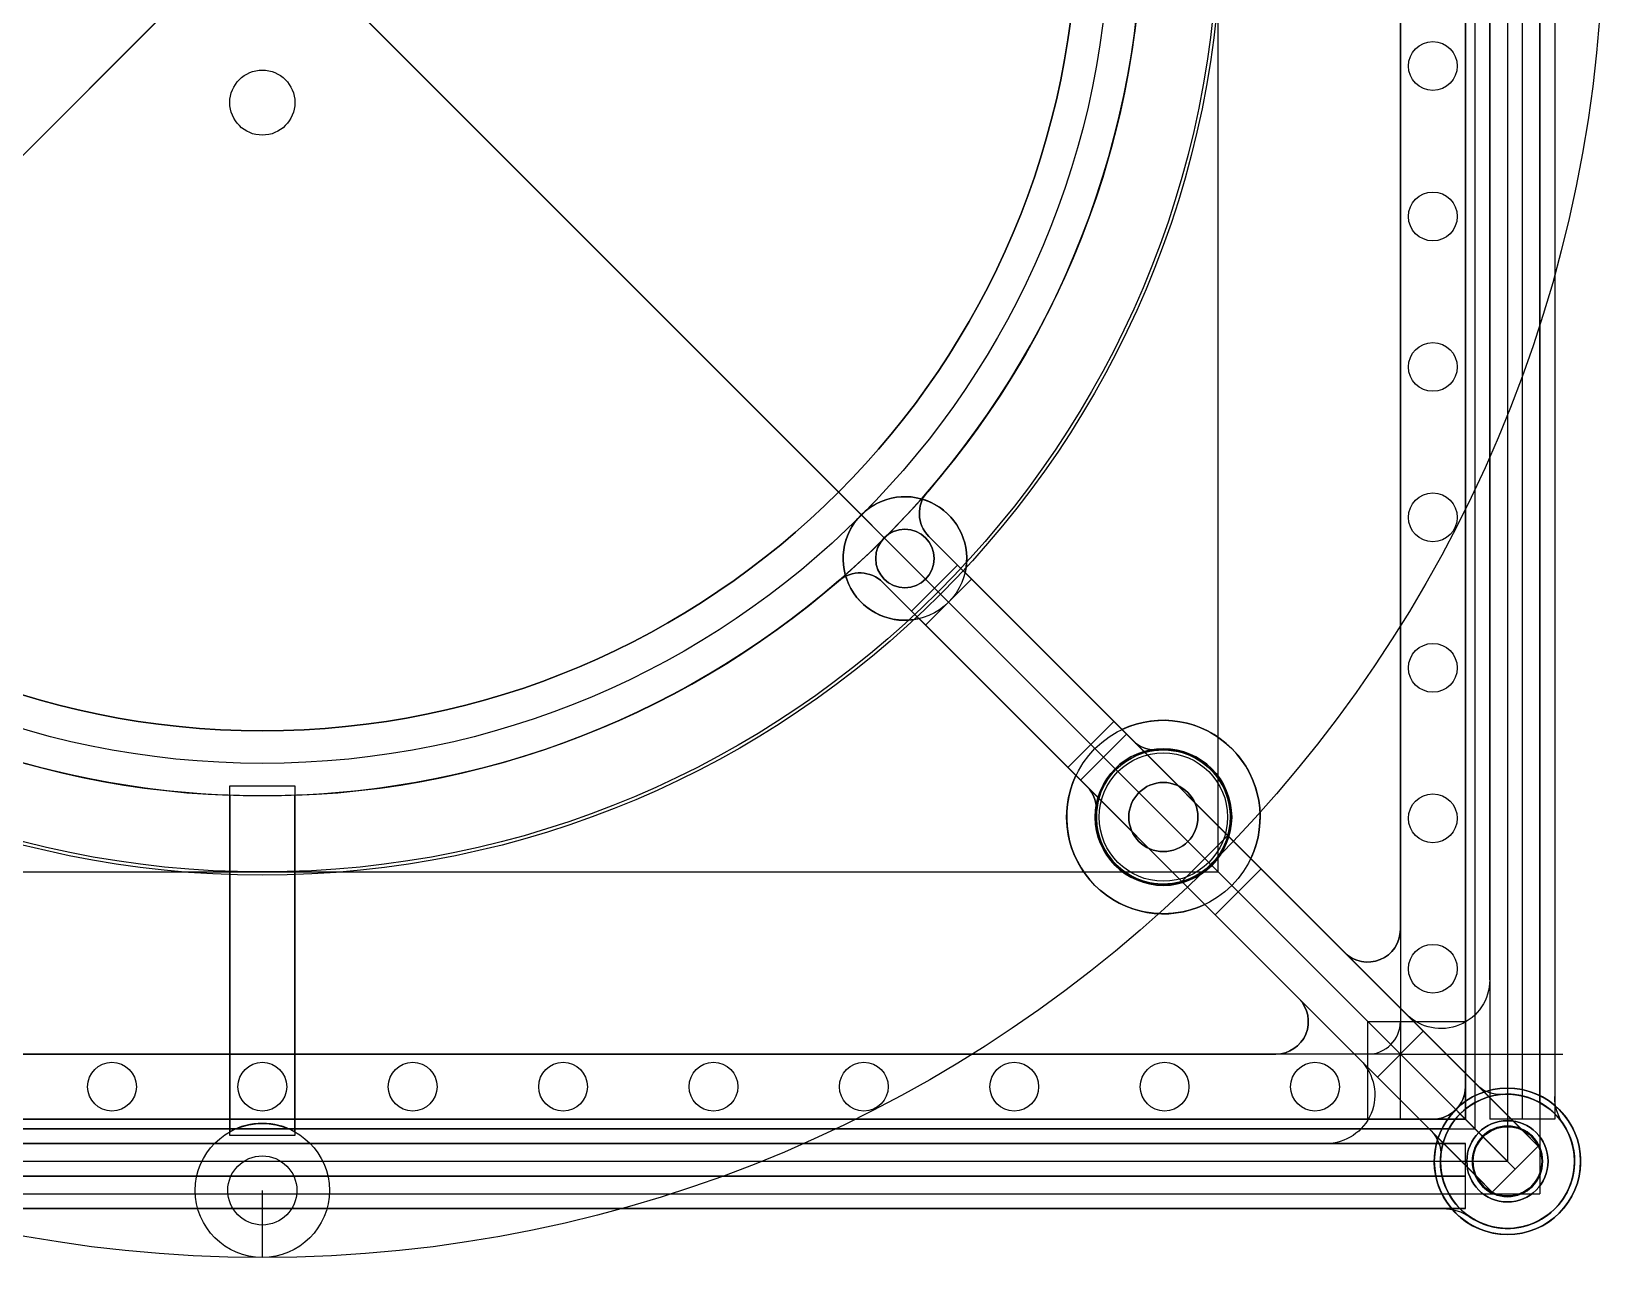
# Model space of a CAD drawing. Header units: millimetres. Extents: x -83 to 108, y -83 to 83.
# Drawn here: x -14.2 to 82.5, y -82.5 to -7.1 of the extents above; entities that cross this region are included whole.
import ezdxf

# ---------------------------------------------------------------- set-up
doc = ezdxf.new("R2010")
doc.units = ezdxf.units.MM
doc.header["$MEASUREMENT"] = 0
for name, color, linetype in [('2024.10.06 Little diffuser v11_Sketch1', 7, 'Continuous'), ('2024.10.06 Little diffuser v11_Sketch100', 7, 'Continuous'), ('2024.10.06 Little diffuser v11_Sketch101', 7, 'Continuous'), ('2024.10.06 Little diffuser v11_Sketch102', 7, 'Continuous'), ('2024.10.06 Little diffuser v11_Sketch103', 7, 'Continuous'), ('2024.10.06 Little diffuser v11_Sketch2', 7, 'Continuous'), ('2024.10.06 Little diffuser v11_Sketch3', 7, 'Continuous'), ('2024.10.06 Little diffuser v11_Sketch4', 7, 'Continuous'), ('2024.10.06 Little diffuser v11_Sketch65', 7, 'Continuous'), ('2024.10.06 Little diffuser v11_Sketch66', 7, 'Continuous'), ('2024.10.06 Little diffuser v11_Sketch67', 7, 'Continuous'), ('2024.10.06 Little diffuser v11_Sketch68', 7, 'Continuous'), ('2024.10.06 Little diffuser v11_Sketch69', 7, 'Continuous'), ('2024.10.06 Little diffuser v11_Sketch70', 7, 'Continuous'), ('2024.10.06 Little diffuser v11_Sketch71', 7, 'Continuous'), ('2024.10.06 Little diffuser v11_Sketch72', 7, 'Continuous'), ('2024.10.06 Little diffuser v11_Sketch73', 7, 'Continuous'), ('2024.10.06 Little diffuser v11_Sketch74', 7, 'Continuous'), ('2024.10.06 Little diffuser v11_Sketch75', 7, 'Continuous'), ('2024.10.06 Little diffuser v11_Sketch76', 7, 'Continuous'), ('2024.10.06 Little diffuser v11_Sketch77', 7, 'Continuous'), ('2024.10.06 Little diffuser v11_Sketch78', 7, 'Continuous'), ('2024.10.06 Little diffuser v11_Sketch79', 7, 'Continuous'), ('2024.10.06 Little diffuser v11_Sketch83', 7, 'Continuous'), ('2024.10.06 Little diffuser v11_Sketch84', 7, 'Continuous'), ('2024.10.06 Little diffuser v11_Sketch87', 7, 'Continuous'), ('2024.10.06 Little diffuser v11_Sketch88', 7, 'Continuous'), ('2024.10.06 Little diffuser v11_Sketch93', 7, 'Continuous'), ('2024.10.06 Little diffuser v11_Sketch94', 7, 'Continuous'), ('2024.10.06 Little diffuser v11_Sketch95', 7, 'Continuous'), ('2024.10.06 Little diffuser v11_Sketch96', 7, 'Continuous'), ('2024.10.06 Little diffuser v11_Sketch97', 7, 'Continuous'), ('2024.10.06 Little diffuser v11_Sketch98', 7, 'Continuous')]:
    doc.layers.add(name, color=color, linetype=linetype)

msp = doc.modelspace()

# ---------------------------------------------------------------- linework, layer by layer
at = {"layer": '2024.10.06 Little diffuser v11_Sketch1'}
for p, q in [((74, 74), (74, -74)), ((-70, -70), (70, 70)), ((70, -70), (-70, 70)), ((70, 70), (70, -70)), ((41.719, -41.719), (39.527, -39.527)), ((42.764, -39.936), (39.936, -42.764)), ((43.628, -40.8), (42.764, -39.936)), ((40.8, -43.628), (43.628, -40.8)), ((43.628, -40.8), (40.8, -43.628)), ((43.628, -40.8), (42.214, -42.214)), ((42.214, -42.214), (43.628, -40.8)), ((71.414, -68.586), (43.628, -40.8)), ((42.214, -42.214), (40.8, -43.628)), ((39.936, -42.764), (40.8, -43.628)), ((40.8, -43.628), (68.586, -71.414)), ((68.586, -71.414), (71.414, -68.586)), ((70, -70), (-70, -70)), ((74, -74), (-74, -74))]:
    msp.add_line(p, q, dxfattribs=at)
for centre, radius in [((0, 0), 59), ((39.527, -39.527), 3.8), ((39.527, -39.527), 1.8)]:
    msp.add_circle(centre, radius, dxfattribs=at)
at = {"layer": '2024.10.06 Little diffuser v11_Sketch100'}
for p, q in [((79.5, 72.61), (79.5, -72.61)), ((75.5, -65.429), (75.5, 65.429)), ((41, -38.171), (70.379, -67.55)), ((67.55, -70.379), (38.171, -41)), ((-65.429, -75.5), (65.429, -75.5)), ((72.61, -79.5), (-72.61, -79.5))]:
    msp.add_line(p, q, dxfattribs=at)
at = {"layer": '2024.10.06 Little diffuser v11_Sketch100', "extrusion": (0, 0, -1)}
for centre, radius in [((0, 0), 50.125), ((-76.59, -76.59), 2.175), ((-76.59, -76.59), 2.125)]:
    msp.add_circle(centre, radius, dxfattribs=at)
for centre, radius, start, end in [((0, 0), 54.125, 139.08691, 220.91309), ((-42.414, -36.757), 2, 315, 40.91309), ((-36.757, -42.414), 2, 49.08691, 135), ((0, 0), 54.125, 229.08691, 310.91309), ((-72.5, -65.429), 3, 180, 315), ((-65.429, -72.5), 3, 135, 270), ((-82.5, -72.61), 3, 326.04133, 0), ((-76.59, -76.59), 4.125, 146.04133, 303.95867), ((-72.61, -82.5), 3, 90, 123.95867)]:
    msp.add_arc(centre, radius, start, end, dxfattribs=at)
at = {"layer": '2024.10.06 Little diffuser v11_Sketch101'}
for p, q in [((79.5, 72.61), (79.5, -72.61)), ((75.5, -65.429), (75.5, 65.429)), ((41, -38.171), (70.379, -67.55)), ((67.55, -70.379), (38.171, -41)), ((-65.429, -75.5), (65.429, -75.5)), ((72.61, -79.5), (-72.61, -79.5))]:
    msp.add_line(p, q, dxfattribs=at)
at = {"layer": '2024.10.06 Little diffuser v11_Sketch101', "extrusion": (0, 0, -1)}
for centre, radius in [((0, 0), 50.125), ((-76.59, -76.59), 2.175)]:
    msp.add_circle(centre, radius, dxfattribs=at)
for centre, radius, start, end in [((0, 0), 54.125, 139.08691, 220.91309), ((-42.414, -36.757), 2, 315, 40.91309), ((-36.757, -42.414), 2, 49.08691, 135), ((0, 0), 54.125, 229.08691, 310.91309), ((-72.5, -65.429), 3, 180, 315), ((-65.429, -72.5), 3, 135, 270), ((-82.5, -72.61), 3, 326.04133, 0), ((-76.59, -76.59), 4.125, 146.04133, 303.95867), ((-72.61, -82.5), 3, 90, 123.95867)]:
    msp.add_arc(centre, radius, start, end, dxfattribs=at)
at = {"layer": '2024.10.06 Little diffuser v11_Sketch102'}
for p, q in [((79.5, 72.61), (79.5, -72.61)), ((75.5, -65.429), (75.5, 65.429)), ((41, -38.171), (70.379, -67.55)), ((67.55, -70.379), (38.171, -41)), ((-65.429, -75.5), (65.429, -75.5)), ((72.61, -79.5), (-72.61, -79.5))]:
    msp.add_line(p, q, dxfattribs=at)
at = {"layer": '2024.10.06 Little diffuser v11_Sketch102', "extrusion": (0, 0, -1)}
for centre, radius in [((0, 0), 50.125), ((-76.59, -76.59), 2.175)]:
    msp.add_circle(centre, radius, dxfattribs=at)
for centre, radius, start, end in [((0, 0), 54.125, 139.08691, 220.91309), ((-42.414, -36.757), 2, 315, 40.91309), ((-36.757, -42.414), 2, 49.08691, 135), ((0, 0), 54.125, 229.08691, 310.91309), ((-72.5, -65.429), 3, 180, 315), ((-65.429, -72.5), 3, 135, 270), ((-82.5, -72.61), 3, 326.04133, 0), ((-76.59, -76.59), 4.125, 146.04133, 303.95867), ((-72.61, -82.5), 3, 90, 123.95867)]:
    msp.add_arc(centre, radius, start, end, dxfattribs=at)
at = {"layer": '2024.10.06 Little diffuser v11_Sketch103'}
for p, q in [((58.8, 58.8), (-58.8, -58.8)), ((-58.8, 58.8), (58.8, -58.8)), ((58.8, -58.8), (58.8, 58.8)), ((41.578, -41.578), (40.8, -40.8)), ((-58.8, -58.8), (58.8, -58.8))]:
    msp.add_line(p, q, dxfattribs=at)
for centre, radius in [((0, 0), 58.8), ((0, -11.5), 2), ((39.528, -39.528), 1.798)]:
    msp.add_circle(centre, radius, dxfattribs=at)
at = {"layer": '2024.10.06 Little diffuser v11_Sketch2'}
for p, q in [((74, -74, 4), (74, 74, 4)), ((70, 67.172, 4), (70, -67.172, 4)), ((70, -67.172, 4), (43.226, -40.398, 4)), ((40.398, -43.226, 4), (67.172, -70, 4)), ((67.172, -70, 4), (-67.172, -70, 4)), ((70, -74, 4), (70, -70, 4)), ((70, -70, 4), (74, -70, 4)), ((74, -70, 4), (74, -74, 4)), ((-74, -74, 4), (74, -74, 4)), ((74, -74, 4), (70, -74, 4))]:
    msp.add_line(p, q, dxfattribs=at)
msp.add_circle((39.527, -39.527, 4), 1.8, dxfattribs=at)
msp.add_arc((39.527, -39.527, 4), 3.8, 346.75686, 283.24314, dxfattribs=at)
at = {"layer": '2024.10.06 Little diffuser v11_Sketch3'}
for p, q in [((74, 74, 97), (74, -74, 97)), ((70, 70, 97), (70, -70, 97)), ((70, -70, 97), (-70, -70, 97)), ((74, -74, 97), (-74, -74, 97))]:
    msp.add_line(p, q, dxfattribs=at)
at = {"layer": '2024.10.06 Little diffuser v11_Sketch4'}
for p, q in [((74, -74, 101), (74, 74, 101)), ((70, 70, 101), (70, -70, 101)), ((70, -70, 101), (-70, -70, 101)), ((-74, -74, 101), (74, -74, 101)), ((70, -74, 101), (72, -74, 101))]:
    msp.add_line(p, q, dxfattribs=at)
for centre in [(72, -9.25, 101), (72, -18.5, 101), (72, -27.75, 101), (72, -37, 101), (72, -46.25, 101), (72, -55.5, 101), (72, -64.75, 101), (-9.25, -72, 101), (-9.25, -72, 101), (-9.25, -72, 101), (0, -72, 101), (0, -72, 101), (0, -72, 101), (9.25, -72, 101), (9.25, -72, 101), (9.25, -72, 101), (18.5, -72, 101), (18.5, -72, 101), (18.5, -72, 101), (27.75, -72, 101), (27.75, -72, 101), (27.75, -72, 101), (37, -72, 101), (37, -72, 101), (37, -72, 101), (46.25, -72, 101), (46.25, -72, 101), (46.25, -72, 101), (55.5, -72, 101), (55.5, -72, 101), (55.5, -72, 101), (64.75, -72, 101), (64.75, -72, 101), (64.75, -72, 101)]:
    msp.add_circle(centre, 1.5, dxfattribs=at)
at = {"layer": '2024.10.06 Little diffuser v11_Sketch65'}
for p, q in [((0, -80.5), (0, -78.38)), ((0, -82.5), (0, -80.5))]:
    msp.add_line(p, q, dxfattribs=at)
for centre, radius in [((0, 0), 82.5), ((0, 0), 54.125), ((0, 0), 52.125), ((0, 0), 50.125), ((0, -78.38), 4.125), ((0, -78.38), 2.125)]:
    msp.add_circle(centre, radius, dxfattribs=at)
at = {"layer": '2024.10.06 Little diffuser v11_Sketch66'}
for p, q in [((-2, -75), (-2, -53.5)), ((-2, -53.5), (2, -53.5)), ((2, -53.5), (2, -75)), ((2, -75), (-2, -75))]:
    msp.add_line(p, q, dxfattribs=at)
at = {"layer": '2024.10.06 Little diffuser v11_Sketch67'}
for p, q in [((-2, -54.088, 4), (-2, -74.772, 4)), ((2, -74.772, 4), (2, -54.088, 4))]:
    msp.add_line(p, q, dxfattribs=at)
for radius in [52.125, 50.125, 50.125]:
    msp.add_circle((0, 0, 4), radius, dxfattribs=at)
for centre, radius, start, end in [((0, 0, 4), 54.125, 182.11765, 267.88235), ((0, 0, 4), 54.125, 272.11765, 357.88235), ((0, -78.38, 4), 4.125, 60.99745, 119.00255)]:
    msp.add_arc(centre, radius, start, end, dxfattribs=at)
at = {"layer": '2024.10.06 Little diffuser v11_Sketch68'}
for radius in [4.125, 2.125]:
    msp.add_circle((55.425, -55.423), radius, dxfattribs=at)
at = {"layer": '2024.10.06 Little diffuser v11_Sketch69'}
for p, q in [((74, -68, 4), (74, 68, 4)), ((70, 62.343, 4), (70, -62.343, 4)), ((54.287, -51.458, 4), (43.226, -40.398, 4)), ((40.398, -43.226, 4), (51.459, -54.287, 4)), ((57.348, -54.519, 4), (56.329, -53.5, 4)), ((53.504, -56.332, 4), (54.516, -57.344, 4)), ((66.586, -63.757, 4), (59.39, -56.561, 4)), ((56.56, -59.389, 4), (63.757, -66.586, 4)), ((68, -68, 4), (74, -68, 4)), ((68, -74, 4), (68, -68, 4)), ((62.343, -70, 4), (-62.343, -70, 4)), ((-68, -74, 4), (68, -74, 4))]:
    msp.add_line(p, q, dxfattribs=at)
msp.add_circle((39.527, -39.527, 4), 1.8, dxfattribs=at)
for centre, radius, start, end in [((39.527, -39.527, 4), 3.8, 346.75686, 283.24314), ((55.425, -55.423, 4), 4.125, 343.98737, 106.01263), ((55.425, -55.423, 4), 2.125, 25.17394, 64.82606), ((55.425, -55.423, 4), 4.125, 164.01773, 285.98227), ((55.425, -55.423, 4), 2.125, 205.32649, 244.67351), ((68, -62.343, 4), 2, 225, 0), ((62.343, -68, 4), 2, 270, 45)]:
    msp.add_arc(centre, radius, start, end, dxfattribs=at)
at = {"layer": '2024.10.06 Little diffuser v11_Sketch70'}
for p, q in [((74, -68, 4), (74, 68, 4)), ((70, 62.343, 4), (70, -62.343, 4)), ((54.287, -51.458, 4), (43.226, -40.398, 4)), ((40.398, -43.226, 4), (51.459, -54.287, 4)), ((57.348, -54.519, 4), (56.329, -53.5, 4)), ((53.504, -56.332, 4), (54.516, -57.344, 4)), ((66.586, -63.757, 4), (59.39, -56.561, 4)), ((56.56, -59.389, 4), (63.757, -66.586, 4)), ((68, -68, 4), (74, -68, 4)), ((68, -74, 4), (68, -68, 4)), ((62.343, -70, 4), (-62.343, -70, 4)), ((-68, -74, 4), (68, -74, 4))]:
    msp.add_line(p, q, dxfattribs=at)
msp.add_circle((39.527, -39.527, 4), 1.8, dxfattribs=at)
for centre, radius, start, end in [((39.527, -39.527, 4), 3.8, 346.75686, 283.24314), ((55.425, -55.423, 4), 4.125, 343.98737, 106.01263), ((55.425, -55.423, 4), 2.125, 25.17394, 64.82606), ((55.425, -55.423, 4), 4.125, 164.01773, 285.98227), ((55.425, -55.423, 4), 2.125, 205.32649, 244.67351), ((68, -62.343, 4), 2, 225, 0), ((62.343, -68, 4), 2, 270, 45)]:
    msp.add_arc(centre, radius, start, end, dxfattribs=at)
at = {"layer": '2024.10.06 Little diffuser v11_Sketch71'}
for p, q in [((74, -68, 4), (74, 68, 4)), ((70, 62.343, 4), (70, -62.343, 4)), ((54.287, -51.458, 4), (43.226, -40.398, 4)), ((40.398, -43.226, 4), (51.459, -54.287, 4)), ((57.348, -54.519, 4), (56.329, -53.5, 4)), ((53.504, -56.332, 4), (54.516, -57.344, 4)), ((66.586, -63.757, 4), (59.39, -56.561, 4)), ((56.56, -59.389, 4), (63.757, -66.586, 4)), ((68, -68, 4), (74, -68, 4)), ((68, -74, 4), (68, -68, 4)), ((62.343, -70, 4), (-62.343, -70, 4)), ((-68, -74, 4), (68, -74, 4))]:
    msp.add_line(p, q, dxfattribs=at)
msp.add_circle((39.527, -39.527, 4), 1.8, dxfattribs=at)
for centre, radius, start, end in [((39.527, -39.527, 4), 3.8, 346.75686, 283.24314), ((55.425, -55.423, 4), 4.125, 343.98737, 106.01263), ((55.425, -55.423, 4), 2.125, 25.17394, 64.82606), ((55.425, -55.423, 4), 4.125, 164.01773, 285.98227), ((55.425, -55.423, 4), 2.125, 205.32649, 244.67351), ((68, -62.343, 4), 2, 225, 0), ((62.343, -68, 4), 2, 270, 45)]:
    msp.add_arc(centre, radius, start, end, dxfattribs=at)
at = {"layer": '2024.10.06 Little diffuser v11_Sketch72'}
for p, q in [((74, -68, 4), (74, 68, 4)), ((70, 62.343, 4), (70, -62.343, 4)), ((54.287, -51.458, 4), (43.226, -40.398, 4)), ((40.398, -43.226, 4), (51.459, -54.287, 4)), ((57.348, -54.519, 4), (56.329, -53.5, 4)), ((53.504, -56.332, 4), (54.516, -57.344, 4)), ((66.586, -63.757, 4), (59.39, -56.561, 4)), ((56.56, -59.389, 4), (63.757, -66.586, 4)), ((68, -68, 4), (74, -68, 4)), ((68, -74, 4), (68, -68, 4)), ((62.343, -70, 4), (-62.343, -70, 4)), ((-68, -74, 4), (68, -74, 4))]:
    msp.add_line(p, q, dxfattribs=at)
msp.add_circle((39.527, -39.527, 4), 1.8, dxfattribs=at)
for centre, radius, start, end in [((39.527, -39.527, 4), 3.8, 346.75686, 283.24314), ((55.425, -55.423, 4), 4.125, 343.98737, 106.01263), ((55.425, -55.423, 4), 2.125, 25.17394, 64.82606), ((55.425, -55.423, 4), 4.125, 164.01773, 285.98227), ((55.425, -55.423, 4), 2.125, 205.32649, 244.67351), ((68, -62.343, 4), 2, 225, 0), ((62.343, -68, 4), 2, 270, 45)]:
    msp.add_arc(centre, radius, start, end, dxfattribs=at)
at = {"layer": '2024.10.06 Little diffuser v11_Sketch73'}
for p, q in [((74, -68, 4), (74, 68, 4)), ((70, 62.343, 4), (70, -62.343, 4)), ((54.287, -51.458, 4), (43.226, -40.398, 4)), ((40.398, -43.226, 4), (51.459, -54.287, 4)), ((57.348, -54.519, 4), (56.329, -53.5, 4)), ((53.504, -56.332, 4), (54.516, -57.344, 4)), ((66.586, -63.757, 4), (59.39, -56.561, 4)), ((56.56, -59.389, 4), (63.757, -66.586, 4)), ((68, -74, 4), (68, -68, 4)), ((68, -68, 4), (74, -68, 4)), ((62.343, -70, 4), (-62.343, -70, 4)), ((-68, -74, 4), (68, -74, 4))]:
    msp.add_line(p, q, dxfattribs=at)
for centre, radius in [((39.527, -39.527, 4), 1.8), ((55.425, -55.423, 4), 5.95), ((55.425, -55.423, 4), 3.95)]:
    msp.add_circle(centre, radius, dxfattribs=at)
for centre, radius, start, end in [((39.527, -39.527, 4), 3.8, 346.75686, 283.24314), ((55.425, -55.423, 4), 4.125, 343.98737, 106.01263), ((55.425, -55.423, 4), 2.125, 25.17394, 64.82606), ((55.425, -55.423, 4), 4.125, 164.01773, 285.98227), ((55.425, -55.423, 4), 2.125, 205.32649, 244.67351), ((68, -62.343, 4), 2, 225, 0), ((62.343, -68, 4), 2, 270, 45)]:
    msp.add_arc(centre, radius, start, end, dxfattribs=at)
at = {"layer": '2024.10.06 Little diffuser v11_Sketch74'}
for p, q in [((74, -68, 4), (74, 68, 4)), ((70, 62.343, 4), (70, -62.343, 4)), ((52.875, -50.047, 4), (43.226, -40.398, 4)), ((40.398, -43.226, 4), (50.047, -52.876, 4)), ((57.348, -54.519, 4), (56.329, -53.5, 4)), ((53.504, -56.332, 4), (54.516, -57.344, 4)), ((66.586, -63.757, 4), (60.801, -57.972, 4)), ((57.972, -60.8, 4), (63.757, -66.586, 4)), ((68, -68, 4), (74, -68, 4)), ((68, -74, 4), (68, -68, 4)), ((62.343, -70, 4), (-62.343, -70, 4)), ((-68, -74, 4), (68, -74, 4))]:
    msp.add_line(p, q, dxfattribs=at)
for centre, radius in [((39.527, -39.527, 4), 1.8), ((55.425, -55.423, 4), 4.2), ((55.425, -55.423, 4), 3.95)]:
    msp.add_circle(centre, radius, dxfattribs=at)
for centre, radius, start, end in [((39.527, -39.527, 4), 3.8, 346.75686, 283.24314), ((55.425, -55.423, 4), 5.95, 334.63176, 115.36824), ((55.425, -55.423, 4), 5.95, 154.65131, 295.34869), ((55.425, -55.423, 4), 2.125, 25.17394, 64.82606), ((55.425, -55.423, 4), 2.125, 205.32649, 244.67351), ((68, -62.343, 4), 2, 225, 0), ((62.343, -68, 4), 2, 270, 45)]:
    msp.add_arc(centre, radius, start, end, dxfattribs=at)
at = {"layer": '2024.10.06 Little diffuser v11_Sketch75'}
for p, q in [((74, -68, 4), (74, 68, 4)), ((70, 62.343, 4), (70, -62.343, 4)), ((52.875, -50.047, 4), (43.226, -40.398, 4)), ((40.398, -43.226, 4), (50.047, -52.876, 4)), ((66.586, -63.757, 4), (60.801, -57.972, 4)), ((57.972, -60.8, 4), (63.757, -66.586, 4)), ((68, -74, 4), (68, -68, 4)), ((68, -68, 4), (74, -68, 4)), ((62.343, -70, 4), (-62.343, -70, 4)), ((-68, -74, 4), (68, -74, 4))]:
    msp.add_line(p, q, dxfattribs=at)
for centre, radius in [((39.527, -39.527, 4), 1.8), ((55.425, -55.423, 4), 4.2)]:
    msp.add_circle(centre, radius, dxfattribs=at)
for centre, radius, start, end in [((39.527, -39.527, 4), 3.8, 346.75686, 283.24314), ((55.425, -55.423, 4), 5.95, 334.63176, 115.36824), ((55.425, -55.423, 4), 5.95, 154.65131, 295.34869), ((68, -62.343, 4), 2, 225, 0), ((62.343, -68, 4), 2, 270, 45)]:
    msp.add_arc(centre, radius, start, end, dxfattribs=at)
at = {"layer": '2024.10.06 Little diffuser v11_Sketch76'}
for p, q in [((74, -68, 4), (74, 68, 4)), ((70, 62.343, 4), (70, -62.343, 4)), ((52.875, -50.047, 4), (43.226, -40.398, 4)), ((40.398, -43.226, 4), (50.047, -52.876, 4)), ((66.586, -63.757, 4), (60.801, -57.972, 4)), ((57.972, -60.8, 4), (63.757, -66.586, 4)), ((68, -74, 4), (68, -68, 4)), ((68, -68, 4), (74, -68, 4)), ((62.343, -70, 4), (-62.343, -70, 4)), ((-68, -74, 4), (68, -74, 4))]:
    msp.add_line(p, q, dxfattribs=at)
for centre, radius in [((39.527, -39.527, 4), 1.8), ((55.425, -55.423, 4), 4.2)]:
    msp.add_circle(centre, radius, dxfattribs=at)
for centre, radius, start, end in [((39.527, -39.527, 4), 3.8, 346.75686, 283.24314), ((55.425, -55.423, 4), 5.95, 334.63176, 115.36824), ((55.425, -55.423, 4), 5.95, 154.65131, 295.34869), ((68, -62.343, 4), 2, 225, 0), ((62.343, -68, 4), 2, 270, 45)]:
    msp.add_arc(centre, radius, start, end, dxfattribs=at)
at = {"layer": '2024.10.06 Little diffuser v11_Sketch77'}
for p, q in [((74, 72), (74, -72)), ((70, -62.343), (70, 62.343)), ((43.226, -40.398), (52.875, -50.047)), ((50.047, -52.876), (40.398, -43.226)), ((60.801, -57.972), (66.586, -63.757)), ((63.757, -66.586), (57.972, -60.8)), ((68.586, -71.414), (71.414, -68.586)), ((71.414, -68.586), (78.485, -75.657)), ((71.414, -68.586), (78.485, -75.657)), ((-62.343, -70), (62.343, -70)), ((70, -70), (77.071, -77.071)), ((70, -70), (80, -70)), ((70, -70), (70.126, -70.126)), ((70, -70), (74.822, -74.822)), ((75.657, -78.485), (68.586, -71.414)), ((68.586, -71.414), (75.657, -78.485)), ((72, -74), (-72, -74)), ((78.485, -75.657), (75.657, -78.485))]:
    msp.add_line(p, q, dxfattribs=at)
at = {"layer": '2024.10.06 Little diffuser v11_Sketch77', "extrusion": (0, 0, -1)}
for centre, radius in [((-39.527, -39.527), 1.8), ((-55.425, -55.423), 4.2), ((-76.59, -76.59), 4.5), ((-76.59, -76.59), 2.5)]:
    msp.add_circle(centre, radius, dxfattribs=at)
for centre, radius, start, end in [((-39.527, -39.527), 3.8, 256.75686, 193.24314), ((-55.425, -55.423), 5.95, 64.63176, 205.36824), ((-55.425, -55.423), 5.95, 244.65131, 25.34869), ((-68, -62.343), 2, 180, 315), ((-62.343, -68), 2, 135, 270), ((-72, -72), 2, 180, 270)]:
    msp.add_arc(centre, radius, start, end, dxfattribs=at)
at = {"layer": '2024.10.06 Little diffuser v11_Sketch78'}
for p, q in [((74, -72, 101), (74, 72, 101)), ((70, 68, 101), (70, -68, 101)), ((68.586, -71.414, 101), (71.414, -68.586, 101)), ((71.414, -68.586, 101), (78.485, -75.657, 101)), ((71.414, -68.586, 101), (78.485, -75.657, 101)), ((68, -70, 101), (-68, -70, 101)), ((70, -70, 101), (60, -70, 101)), ((70, -70, 101), (77.071, -77.071, 101)), ((70, -70, 101), (76.59, -76.59, 101)), ((68.586, -71.414, 101), (75.657, -78.485, 101)), ((75.657, -78.485, 101), (68.586, -71.414, 101)), ((-72, -74, 101), (72, -74, 101)), ((78.485, -75.657, 101), (75.657, -78.485, 101))]:
    msp.add_line(p, q, dxfattribs=at)
for centre, radius in [((72, -9.25, 101), 1.5), ((72, -18.5, 101), 1.5), ((72, -27.75, 101), 1.5), ((72, -37, 101), 1.5), ((72, -46.25, 101), 1.5), ((72, -55.5, 101), 1.5), ((72, -64.75, 101), 1.5), ((-9.25, -72, 101), 1.5), ((0, -72, 101), 1.5), ((9.25, -72, 101), 1.5), ((18.5, -72, 101), 1.5), ((27.75, -72, 101), 1.5), ((37, -72, 101), 1.5), ((46.25, -72, 101), 1.5), ((55.5, -72, 101), 1.5), ((64.75, -72, 101), 1.5), ((76.59, -76.59, 101), 4.5), ((76.59, -76.59, 101), 2.5)]:
    msp.add_circle(centre, radius, dxfattribs=at)
for centre in [(68, -68, 101), (72, -72, 101)]:
    msp.add_arc(centre, 2, 270, 0, dxfattribs=at)
at = {"layer": '2024.10.06 Little diffuser v11_Sketch79'}
for p, q in [((41, -38.171), (53.557, -50.729)), ((50.729, -53.557), (38.171, -41))]:
    msp.add_line(p, q, dxfattribs=at)
at = {"layer": '2024.10.06 Little diffuser v11_Sketch79', "extrusion": (0, 0, -1)}
for centre, radius in [((0, 0), 50.125), ((-55.423, -55.423), 2.125)]:
    msp.add_circle(centre, radius, dxfattribs=at)
for centre, radius, start, end in [((0, 0), 54.125, 139.08691, 220.91309), ((-42.414, -36.757), 2, 315, 40.91309), ((-36.757, -42.414), 2, 49.08691, 135), ((0, 0), 54.125, 229.08691, 310.91309), ((-54.972, -49.315), 2, 265.77281, 315), ((-55.423, -55.423), 4.125, 85.77281, 222.10593), ((-49.315, -54.972), 2, 135, 184.22719), ((-55.423, -55.423), 4.125, 227.89407, 4.22719), ((0, 0), 82.5, 224.85536, 225.14464)]:
    msp.add_arc(centre, radius, start, end, dxfattribs=at)
at = {"layer": '2024.10.06 Little diffuser v11_Sketch83'}
for p, q in [((41, -38.171), (53.557, -50.729)), ((50.729, -53.557), (38.171, -41)), ((71.414, -68.586), (56.837, -54.009)), ((70, -70), (55.423, -55.423)), ((68.586, -71.414), (54.009, -56.837)), ((71.414, -68.586), (78.004, -75.176)), ((70, -70), (76.59, -76.59)), ((70, -70), (79.32, -70)), ((68.586, -71.414), (75.176, -78.004))]:
    msp.add_line(p, q, dxfattribs=at)
at = {"layer": '2024.10.06 Little diffuser v11_Sketch83', "extrusion": (0, 0, -1)}
for centre, radius in [((0, 0), 50.125), ((-55.423, -55.423), 2.125), ((-76.59, -76.59), 4.125), ((-76.59, -76.59), 2.125)]:
    msp.add_circle(centre, radius, dxfattribs=at)
for centre, radius, start, end in [((0, 0), 54.125, 139.08691, 220.91309), ((-42.414, -36.757), 2, 315, 40.91309), ((-36.757, -42.414), 2, 49.08691, 135), ((0, 0), 54.125, 229.08691, 310.91309), ((-54.972, -49.315), 2, 265.77281, 315), ((-55.423, -55.423), 4.125, 85.77281, 222.10593), ((-49.315, -54.972), 2, 135, 184.22719), ((-55.423, -55.423), 4.125, 227.89407, 4.22719), ((0, 0), 82.5, 224.85536, 225.14464)]:
    msp.add_arc(centre, radius, start, end, dxfattribs=at)
at = {"layer": '2024.10.06 Little diffuser v11_Sketch84'}
for p, q in [((53.557, -50.729, 4), (41, -38.171, 4)), ((38.171, -41, 4), (50.729, -53.557, 4)), ((75.453, -72.625, 4), (59.388, -56.56, 4)), ((56.56, -59.388, 4), (72.625, -75.453, 4))]:
    msp.add_line(p, q, dxfattribs=at)
for centre, radius in [((55.423, -55.423, 4), 2.125), ((76.59, -76.59, 4), 4.125), ((76.59, -76.59, 4), 2.125)]:
    msp.add_circle(centre, radius, dxfattribs=at)
for centre, radius, start, end in [((0, 0, 4), 54.125, 310.91309, 319.08691), ((42.414, -36.757, 4), 2, 139.08691, 225), ((36.757, -42.414, 4), 2, 45, 130.91309), ((54.972, -49.315, 4), 2, 225, 274.22719), ((55.423, -55.423, 4), 4.125, 344.00255, 94.22719), ((49.315, -54.972, 4), 2, 355.77281, 45), ((55.423, -55.423, 4), 4.125, 175.77281, 285.99745), ((76.59, -76.59, 4), 4.125, 164.00255, 105.99745)]:
    msp.add_arc(centre, radius, start, end, dxfattribs=at)
at = {"layer": '2024.10.06 Little diffuser v11_Sketch87'}
for p, q in [((53.557, -50.729, 4), (41, -38.171, 4)), ((38.171, -41, 4), (50.729, -53.557, 4)), ((75.453, -72.625, 4), (59.388, -56.56, 4)), ((56.56, -59.388, 4), (72.625, -75.453, 4))]:
    msp.add_line(p, q, dxfattribs=at)
msp.add_circle((55.423, -55.423, 4), 2.125, dxfattribs=at)
msp.add_circle((55.423, -55.423, 4), 2.125, dxfattribs=at)
for centre, radius, start, end in [((0, 0, 4), 54.125, 310.91309, 319.08691), ((42.414, -36.757, 4), 2, 139.08691, 225), ((36.757, -42.414, 4), 2, 45, 130.91309), ((54.972, -49.315, 4), 2, 225, 274.22719), ((55.423, -55.423, 4), 4.125, 344.00255, 94.22719), ((49.315, -54.972, 4), 2, 355.77281, 45), ((55.423, -55.423, 4), 4.125, 175.77281, 285.99745), ((76.59, -76.59, 4), 4.125, 105.99745, 164.00255)]:
    msp.add_arc(centre, radius, start, end, dxfattribs=at)
at = {"layer": '2024.10.06 Little diffuser v11_Sketch88'}
for p, q in [((53.557, -50.729, 4), (41, -38.171, 4)), ((38.171, -41, 4), (50.729, -53.557, 4)), ((50.328, -53.156, 4), (53.156, -50.328, 4)), ((53.156, -50.328, 4), (59.388, -56.56, 4)), ((56.56, -59.388, 4), (50.328, -53.156, 4)), ((59.388, -56.56, 4), (56.56, -59.388, 4)), ((75.453, -72.625, 4), (59.388, -56.56, 4)), ((56.56, -59.388, 4), (72.625, -75.453, 4))]:
    msp.add_line(p, q, dxfattribs=at)
for centre, radius, start, end in [((0, 0, 4), 54.125, 310.91309, 319.08691), ((42.414, -36.757, 4), 2, 139.08691, 225), ((36.757, -42.414, 4), 2, 45, 130.91309), ((54.972, -49.315, 4), 2, 225, 274.22719), ((55.423, -55.423, 4), 4.125, 344.00255, 94.22719), ((49.315, -54.972, 4), 2, 355.77281, 45), ((55.423, -55.423, 4), 4.125, 175.77281, 285.99745), ((76.59, -76.59, 4), 4.125, 105.99745, 164.00255)]:
    msp.add_arc(centre, radius, start, end, dxfattribs=at)
at = {"layer": '2024.10.06 Little diffuser v11_Sketch93'}
for p, q in [((78.59, 78.59), (78.59, -78.59)), ((76.59, 76.59), (76.59, -76.59)), ((74.59, 74.59), (74.59, -74.59)), ((0, 0), (-76.59, -76.59)), ((0, 0), (76.59, -76.59)), ((-74.59, -74.59), (74.59, -74.59)), ((-76.59, -76.59), (76.59, -76.59)), ((-78.59, -78.59), (78.59, -78.59))]:
    msp.add_line(p, q, dxfattribs=at)
for radius in [4.125, 2.125]:
    msp.add_circle((76.59, -76.59), radius, dxfattribs=at)
at = {"layer": '2024.10.06 Little diffuser v11_Sketch94'}
for p, q in [((74.59, 72.983, 4), (74.59, -72.983, 4)), ((78.59, -72.983, 4), (78.59, 72.983, 4)), ((72.983, -74.59, 4), (-72.983, -74.59, 4)), ((-72.983, -78.59, 4), (72.983, -78.59, 4))]:
    msp.add_line(p, q, dxfattribs=at)
for radius in [4.125, 2.125]:
    msp.add_circle((76.59, -76.59, 4), radius, dxfattribs=at)
for start, end in [(119.00255, 150.99745), (209.00255, 60.99745)]:
    msp.add_arc((76.59, -76.59, 4), 4.125, start, end, dxfattribs=at)
at = {"layer": '2024.10.06 Little diffuser v11_Sketch95'}
for p, q in [((74, 71.172), (74, -71.172)), ((70, -62.343), (70, 62.343)), ((43.226, -40.398), (52.875, -50.047)), ((50.047, -52.876), (40.398, -43.226)), ((60.801, -57.972), (66.586, -63.757)), ((63.757, -66.586), (57.972, -60.8)), ((-62.343, -70), (62.343, -70)), ((74, -71.172), (75.154, -72.326)), ((71.172, -74), (-71.172, -74)), ((72.326, -75.154), (71.172, -74))]:
    msp.add_line(p, q, dxfattribs=at)
at = {"layer": '2024.10.06 Little diffuser v11_Sketch95', "extrusion": (0, 0, -1)}
for centre, radius in [((-39.527, -39.527), 1.8), ((-55.425, -55.423), 4.2), ((-55.425, -55.423), 4.2), ((-76.59, -76.59), 2.5)]:
    msp.add_circle(centre, radius, dxfattribs=at)
for centre, radius, start, end in [((-39.527, -39.527), 3.8, 256.75686, 193.24314), ((-55.425, -55.423), 5.95, 64.63176, 205.36824), ((-55.425, -55.423), 5.95, 244.65131, 25.34869), ((-68, -62.343), 2, 180, 315), ((-62.343, -68), 2, 135, 270), ((-76.59, -76.59), 4.5, 71.3878, 18.6122)]:
    msp.add_arc(centre, radius, start, end, dxfattribs=at)
at = {"layer": '2024.10.06 Little diffuser v11_Sketch96'}
for p, q in [((74, 71.172), (74, -71.172)), ((70, -62.343), (70, 62.343)), ((43.226, -40.398), (52.875, -50.047)), ((50.047, -52.876), (40.398, -43.226)), ((52.371, -49.543), (49.543, -52.371)), ((61.445, -58.616), (52.371, -49.543)), ((49.543, -52.371), (58.616, -61.445)), ((60.801, -57.972), (66.586, -63.757)), ((58.616, -61.445), (61.445, -58.616)), ((63.757, -66.586), (57.972, -60.8)), ((-62.343, -70), (62.343, -70)), ((74, -71.172), (75.154, -72.326)), ((71.172, -74), (-71.172, -74)), ((72.326, -75.154), (71.172, -74))]:
    msp.add_line(p, q, dxfattribs=at)
at = {"layer": '2024.10.06 Little diffuser v11_Sketch96', "extrusion": (0, 0, -1)}
for centre, radius in [((-39.527, -39.527), 1.8), ((-76.59, -76.59), 2.5)]:
    msp.add_circle(centre, radius, dxfattribs=at)
for centre, radius, start, end in [((-39.527, -39.527), 3.8, 256.75686, 193.24314), ((-55.425, -55.423), 5.95, 64.63176, 205.36824), ((-55.425, -55.423), 5.95, 244.65131, 25.34869), ((-68, -62.343), 2, 180, 315), ((-62.343, -68), 2, 135, 270), ((-76.59, -76.59), 4.5, 71.3878, 18.6122)]:
    msp.add_arc(centre, radius, start, end, dxfattribs=at)
at = {"layer": '2024.10.06 Little diffuser v11_Sketch97'}
for p, q in [((75.5, 74), (75.5, -74)), ((77.5, 74), (77.5, -74)), ((79.5, 74), (79.5, -74)), ((41, -38.171), (74.725, -71.896)), ((71.896, -74.725), (38.171, -41)), ((79.5, -74), (75.5, -74)), ((-74, -75.5), (74, -75.5)), ((74, -79.5), (74, -75.5)), ((-74, -77.5), (74, -77.5)), ((-74, -79.5), (74, -79.5))]:
    msp.add_line(p, q, dxfattribs=at)
at = {"layer": '2024.10.06 Little diffuser v11_Sketch97', "extrusion": (0, 0, -1)}
for centre, radius in [((0, 0), 50.125), ((-76.59, -76.59), 2.125)]:
    msp.add_circle(centre, radius, dxfattribs=at)
for centre, radius, start, end in [((0, 0), 54.125, 139.08691, 220.91309), ((-42.414, -36.757), 2, 315, 40.91309), ((-36.757, -42.414), 2, 49.08691, 135), ((0, 0), 54.125, 229.08691, 310.91309), ((-76.59, -76.59), 4.125, 85.77281, 4.22719), ((-76.139, -70.482), 2, 265.77281, 315), ((-70.482, -76.139), 2, 135, 184.22719)]:
    msp.add_arc(centre, radius, start, end, dxfattribs=at)
at = {"layer": '2024.10.06 Little diffuser v11_Sketch98'}
for p, q in [((75.5, 74, 60), (75.5, -74, 60)), ((77.5, 74, 60), (77.5, -74, 60)), ((79.5, 74, 60), (79.5, -74, 60)), ((79.5, -74, 60), (75.5, -74, 60)), ((74, -75.5, 60), (-74, -75.5, 60)), ((74, -79.5, 60), (74, -75.5, 60)), ((74, -77.5, 60), (-74, -77.5, 60)), ((74, -79.5, 60), (-74, -79.5, 60))]:
    msp.add_line(p, q, dxfattribs=at)

doc.saveas('drawing.dxf')
